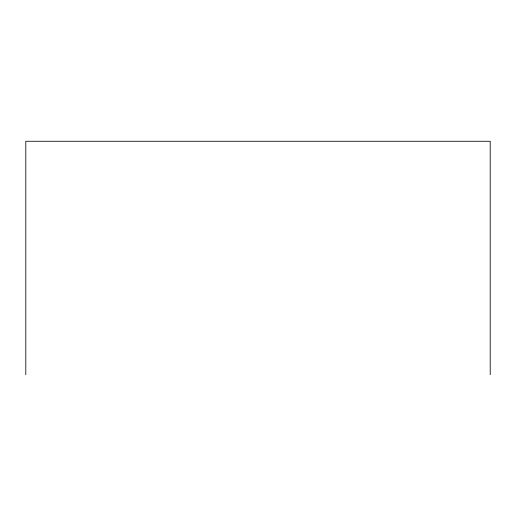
<?xml version="1.0" encoding="UTF-8"?>
<svg xmlns="http://www.w3.org/2000/svg" width="516" height="516" viewBox="0 0 516 516"><rect width="100%" height="100%" fill="white"/><g stroke="black" fill="none" stroke-linecap="round" stroke-linejoin="round"><path stroke-width="0.77" d="M490.2 374.732L490.2 141.268L25.8 141.268L25.8 374.732"/></g></svg>
